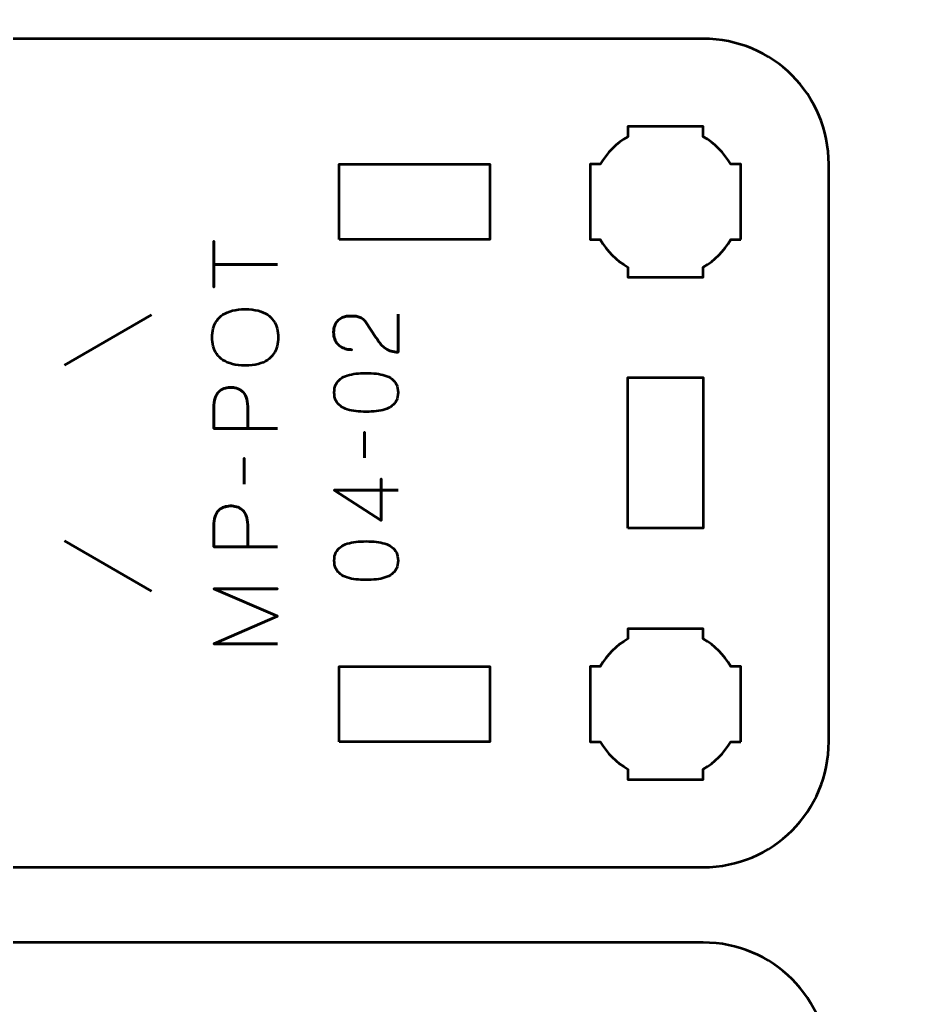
# Model space of a CAD drawing. Header units: centimetres. Extents: x -21 to 0, y -29.7 to 0.
# Drawn here: x -12.072 to -8.446, y -22.15 to -18.224 of the extents above; entities that cross this region are included whole.
import ezdxf

# ---------------------------------------------------------------- set-up
doc = ezdxf.new("R2010")
doc.units = ezdxf.units.CM
doc.header["$MEASUREMENT"] = 0
doc.layers.add('Layer 1', color=7, linetype='Continuous')

msp = doc.modelspace()

# ---------------------------------------------------------------- linework, layer by layer
at = {"layer": 'Layer 1', "color": 1, "lineweight": 53}
msp.add_open_spline([(-21.00003, -29.19995), (-21.00003, -29.19995), (-21.00003, -5.29992), (-21.00003, -5.29992), (-21.00003, -5.29992), (-21.00003, -5.21709), (-20.93286, -5.14992), (-20.85003, -5.14992), (-20.85003, -5.14992), (-20.7672, -5.14992), (-20.70003, -5.08275), (-20.70003, -4.99992), (-20.70003, -4.99992), (-20.70003, -4.91709), (-20.7672, -4.84992), (-20.85003, -4.84992), (-20.85003, -4.84992), (-20.93286, -4.84992), (-21.00003, -4.78275), (-21.00003, -4.69992), (-21.00003, -4.69992), (-21.00003, -4.61709), (-20.93286, -4.54992), (-20.85003, -4.54992), (-20.85003, -4.54992), (-20.7672, -4.54992), (-20.70003, -4.48275), (-20.70003, -4.39992), (-20.70003, -4.39992), (-20.70003, -4.31709), (-20.7672, -4.24992), (-20.85003, -4.24992), (-20.85003, -4.24992), (-20.93286, -4.24992), (-21.00003, -4.18275), (-21.00003, -4.09992), (-21.00003, -4.09992), (-21.00003, -4.01709), (-20.93286, -3.94992), (-20.85003, -3.94992), (-20.85003, -3.94992), (-20.7672, -3.94992), (-20.70003, -3.88275), (-20.70003, -3.79992), (-20.70003, -3.79992), (-20.70003, -3.71709), (-20.7672, -3.64992), (-20.85003, -3.64992), (-20.85003, -3.64992), (-20.93286, -3.64992), (-21.00003, -3.58275), (-21.00003, -3.49992), (-21.00003, -3.49992), (-21.00003, -3.41709), (-20.93286, -3.34992), (-20.85003, -3.34992), (-20.85003, -3.34992), (-20.7672, -3.34992), (-20.70003, -3.28275), (-20.70003, -3.19992), (-20.70003, -3.19992), (-20.70003, -3.11709), (-20.7672, -3.04992), (-20.85003, -3.04992), (-20.85003, -3.04992), (-20.93286, -3.04992), (-21.00003, -2.98275), (-21.00003, -2.89992), (-21.00003, -2.89992), (-21.00003, -2.81709), (-20.93286, -2.74992), (-20.85003, -2.74992), (-20.85003, -2.74992), (-20.7672, -2.74992), (-20.70003, -2.68275), (-20.70003, -2.59992), (-20.70003, -2.59992), (-20.70003, -2.51709), (-20.7672, -2.44992), (-20.85003, -2.44992), (-20.85003, -2.44992), (-20.93286, -2.44992), (-21.00003, -2.38275), (-21.00003, -2.29992), (-21.00003, -2.29992), (-21.00003, -2.21709), (-20.93286, -2.14992), (-20.85003, -2.14992), (-20.85003, -2.14992), (-20.7672, -2.14992), (-20.70003, -2.08275), (-20.70003, -1.99992), (-20.70003, -1.99992), (-20.70003, -1.91709), (-20.7672, -1.84992), (-20.85003, -1.84992), (-20.85003, -1.84992), (-20.93286, -1.84992), (-21.00003, -1.78275), (-21.00003, -1.69992), (-21.00003, -1.69992), (-21.00003, -1.61709), (-20.93286, -1.54992), (-20.85003, -1.54992), (-20.85003, -1.54992), (-20.7672, -1.54992), (-20.70003, -1.48275), (-20.70003, -1.39992), (-20.70003, -1.39992), (-20.70003, -1.31709), (-20.7672, -1.24992), (-20.85003, -1.24992), (-20.85003, -1.24992), (-20.93286, -1.24992), (-21.00003, -1.18275), (-21.00003, -1.09992), (-21.00003, -1.09992), (-21.00003, -1.09992), (-21.00003, -0.49992), (-21.00003, -0.49992), (-21.00003, -0.49992), (-21.00003, -0.22295), (-20.77694, 0.00004), (-20.49994, 0.00004), (-20.49994, 0.00004), (-20.49994, 0.00004), (-0.50008, 0.00004), (-0.50008, 0.00004), (-0.50008, 0.00004), (-0.22294, 0.00004), (0.00002, -0.22295), (0.00002, -0.49992), (0.00002, -0.49992), (0.00002, -0.49992), (0.00002, -29.19995), (0.00002, -29.19995), (0.00002, -29.19995), (0.00002, -29.47695), (-0.22294, -29.70004), (-0.50008, -29.70004), (-0.50008, -29.70004), (-0.50008, -29.70004), (-20.49994, -29.70004), (-20.49994, -29.70004), (-20.49994, -29.70004), (-20.77694, -29.70004), (-21.00003, -29.47695), (-21.00003, -29.19995)], degree=3, knots=[0, 0, 0, 0, 0.027027, 0.027027, 0.027027, 0.027027, 0.0540541, 0.0540541, 0.0540541, 0.0540541, 0.0810811, 0.0810811, 0.0810811, 0.0810811, 0.1081081, 0.1081081, 0.1081081, 0.1081081, 0.1351351, 0.1351351, 0.1351351, 0.1351351, 0.1621622, 0.1621622, 0.1621622, 0.1621622, 0.1891892, 0.1891892, 0.1891892, 0.1891892, 0.2162162, 0.2162162, 0.2162162, 0.2162162, 0.2432432, 0.2432432, 0.2432432, 0.2432432, 0.2702703, 0.2702703, 0.2702703, 0.2702703, 0.2972973, 0.2972973, 0.2972973, 0.2972973, 0.3243243, 0.3243243, 0.3243243, 0.3243243, 0.3513514, 0.3513514, 0.3513514, 0.3513514, 0.3783784, 0.3783784, 0.3783784, 0.3783784, 0.4054054, 0.4054054, 0.4054054, 0.4054054, 0.4324324, 0.4324324, 0.4324324, 0.4324324, 0.4594595, 0.4594595, 0.4594595, 0.4594595, 0.4864865, 0.4864865, 0.4864865, 0.4864865, 0.5135135, 0.5135135, 0.5135135, 0.5135135, 0.5405405, 0.5405405, 0.5405405, 0.5405405, 0.5675676, 0.5675676, 0.5675676, 0.5675676, 0.5945946, 0.5945946, 0.5945946, 0.5945946, 0.6216216, 0.6216216, 0.6216216, 0.6216216, 0.6486486, 0.6486486, 0.6486486, 0.6486486, 0.6756757, 0.6756757, 0.6756757, 0.6756757, 0.7027027, 0.7027027, 0.7027027, 0.7027027, 0.7297297, 0.7297297, 0.7297297, 0.7297297, 0.7567568, 0.7567568, 0.7567568, 0.7567568, 0.7837838, 0.7837838, 0.7837838, 0.7837838, 0.8108108, 0.8108108, 0.8108108, 0.8108108, 0.8378378, 0.8378378, 0.8378378, 0.8378378, 0.8648649, 0.8648649, 0.8648649, 0.8648649, 0.8918919, 0.8918919, 0.8918919, 0.8918919, 0.9189189, 0.9189189, 0.9189189, 0.9189189, 0.9459459, 0.9459459, 0.9459459, 0.9459459, 0.972973, 0.972973, 0.972973, 0.972973, 1, 1, 1, 1], dxfattribs=at)
at = {"layer": 'Layer 1', "color": 3, "lineweight": 53}
for points in [[(-9.35005, -21.59998), (-9.35005, -21.59998), (-15.64991, -21.59998), (-15.64991, -21.59998), (-15.64991, -21.59998), (-15.92704, -21.59998), (-16.15, -21.37688), (-16.15, -21.09988), (-16.15, -21.09988), (-16.15, -21.09988), (-16.15, -18.79996), (-16.15, -18.79996), (-16.15, -18.79996), (-16.15, -18.52295), (-15.92704, -18.3), (-15.64991, -18.3), (-15.64991, -18.3), (-15.64991, -18.3), (-9.35005, -18.3), (-9.35005, -18.3), (-9.35005, -18.3), (-9.07306, -18.3), (-8.84997, -18.52295), (-8.84997, -18.79996), (-8.84997, -18.79996), (-8.84997, -18.79996), (-8.84997, -21.09988), (-8.84997, -21.09988), (-8.84997, -21.09988), (-8.84997, -21.37688), (-9.07306, -21.59998), (-9.35005, -21.59998)], [(-9.35005, -25.19998), (-9.35005, -25.19998), (-15.64991, -25.19998), (-15.64991, -25.19998), (-15.64991, -25.19998), (-15.92704, -25.19998), (-16.15, -24.97688), (-16.15, -24.69988), (-16.15, -24.69988), (-16.15, -24.69988), (-16.15, -22.39996), (-16.15, -22.39996), (-16.15, -22.39996), (-16.15, -22.12295), (-15.92704, -21.9), (-15.64991, -21.9), (-15.64991, -21.9), (-15.64991, -21.9), (-9.35005, -21.9), (-9.35005, -21.9), (-9.35005, -21.9), (-9.07306, -21.9), (-8.84997, -22.12295), (-8.84997, -22.39996), (-8.84997, -22.39996), (-8.84997, -22.39996), (-8.84997, -24.69988), (-8.84997, -24.69988), (-8.84997, -24.69988), (-8.84997, -24.97688), (-9.07306, -25.19998), (-9.35005, -25.19998)]]:
    msp.add_open_spline(points, degree=3, knots=[0, 0, 0, 0, 0.125, 0.125, 0.125, 0.125, 0.25, 0.25, 0.25, 0.25, 0.375, 0.375, 0.375, 0.375, 0.5, 0.5, 0.5, 0.5, 0.625, 0.625, 0.625, 0.625, 0.75, 0.75, 0.75, 0.75, 0.875, 0.875, 0.875, 0.875, 1, 1, 1, 1], dxfattribs=at)
at = {"layer": 'Layer 1', "lineweight": 53}
for points, knots in [([(-9.19997, -19.10007), (-9.19997, -19.10007), (-9.24008, -19.10007), (-9.24008, -19.10007), (-9.24008, -19.10007), (-9.2664, -19.14555), (-9.30443, -19.18358), (-9.3499, -19.20989), (-9.3499, -19.20989), (-9.3499, -19.20989), (-9.3499, -19.25), (-9.3499, -19.25), (-9.3499, -19.25), (-9.3499, -19.25), (-9.49997, -19.25), (-9.49997, -19.25), (-9.49997, -19.25), (-9.49997, -19.25), (-9.6499, -19.25), (-9.6499, -19.25), (-9.6499, -19.25), (-9.6499, -19.25), (-9.6499, -19.20989), (-9.6499, -19.20989), (-9.6499, -19.20989), (-9.69552, -19.18358), (-9.73344, -19.14555), (-9.75976, -19.10007), (-9.75976, -19.10007), (-9.75976, -19.10007), (-9.79998, -19.10007), (-9.79998, -19.10007), (-9.79998, -19.10007), (-9.79998, -19.10007), (-9.79998, -18.95), (-9.79998, -18.95), (-9.79998, -18.95), (-9.79998, -18.95), (-9.79998, -18.80007), (-9.79998, -18.80007), (-9.79998, -18.80007), (-9.79998, -18.80007), (-9.75976, -18.80007), (-9.75976, -18.80007), (-9.75976, -18.80007), (-9.73344, -18.7546), (-9.69552, -18.71657), (-9.6499, -18.69025), (-9.6499, -18.69025), (-9.6499, -18.69025), (-9.6499, -18.65), (-9.6499, -18.65), (-9.6499, -18.65), (-9.6499, -18.65), (-9.49997, -18.65), (-9.49997, -18.65), (-9.49997, -18.65), (-9.49997, -18.65), (-9.3499, -18.65), (-9.3499, -18.65), (-9.3499, -18.65), (-9.3499, -18.65), (-9.3499, -18.69025), (-9.3499, -18.69025), (-9.3499, -18.69025), (-9.30443, -18.71657), (-9.2664, -18.7546), (-9.24008, -18.80007), (-9.24008, -18.80007), (-9.24008, -18.80007), (-9.19997, -18.80007), (-9.19997, -18.80007), (-9.19997, -18.80007), (-9.19997, -18.80007), (-9.19997, -18.95), (-9.19997, -18.95), (-9.19997, -18.95), (-9.19997, -18.95), (-9.19997, -19.10007), (-9.19997, -19.10007)], [0, 0, 0, 0, 0.05, 0.05, 0.05, 0.05, 0.1, 0.1, 0.1, 0.1, 0.15, 0.15, 0.15, 0.15, 0.2, 0.2, 0.2, 0.2, 0.25, 0.25, 0.25, 0.25, 0.3, 0.3, 0.3, 0.3, 0.35, 0.35, 0.35, 0.35, 0.4, 0.4, 0.4, 0.4, 0.45, 0.45, 0.45, 0.45, 0.5, 0.5, 0.5, 0.5, 0.55, 0.55, 0.55, 0.55, 0.6, 0.6, 0.6, 0.6, 0.65, 0.65, 0.65, 0.65, 0.7, 0.7, 0.7, 0.7, 0.75, 0.75, 0.75, 0.75, 0.8, 0.8, 0.8, 0.8, 0.85, 0.85, 0.85, 0.85, 0.9, 0.9, 0.9, 0.9, 0.95, 0.95, 0.95, 0.95, 1, 1, 1, 1]), ([(-10.79999, -19.10004), (-10.79999, -19.10004), (-10.19999, -19.10004), (-10.19999, -19.10004), (-10.19999, -19.10004), (-10.19999, -19.10004), (-10.19999, -18.80004), (-10.19999, -18.80004), (-10.19999, -18.80004), (-10.19999, -18.80004), (-10.79999, -18.80004), (-10.79999, -18.80004), (-10.79999, -18.80004), (-10.79999, -18.80004), (-10.79999, -19.10004), (-10.79999, -19.10004)], [0, 0, 0, 0, 0.25, 0.25, 0.25, 0.25, 0.5, 0.5, 0.5, 0.5, 0.75, 0.75, 0.75, 0.75, 1, 1, 1, 1]), ([(-9.65004, -20.25001), (-9.65004, -20.25001), (-9.35004, -20.25001), (-9.35004, -20.25001), (-9.35004, -20.25001), (-9.35004, -20.25001), (-9.35004, -19.65002), (-9.35004, -19.65002), (-9.35004, -19.65002), (-9.35004, -19.65002), (-9.65004, -19.65002), (-9.65004, -19.65002), (-9.65004, -19.65002), (-9.65004, -19.65002), (-9.65004, -20.25001), (-9.65004, -20.25001)], [0, 0, 0, 0, 0.25, 0.25, 0.25, 0.25, 0.5, 0.5, 0.5, 0.5, 0.75, 0.75, 0.75, 0.75, 1, 1, 1, 1]), ([(-9.19997, -21.10007), (-9.19997, -21.10007), (-9.24008, -21.10007), (-9.24008, -21.10007), (-9.24008, -21.10007), (-9.2664, -21.14555), (-9.30443, -21.18358), (-9.3499, -21.20989), (-9.3499, -21.20989), (-9.3499, -21.20989), (-9.3499, -21.25), (-9.3499, -21.25), (-9.3499, -21.25), (-9.3499, -21.25), (-9.49997, -21.25), (-9.49997, -21.25), (-9.49997, -21.25), (-9.49997, -21.25), (-9.6499, -21.25), (-9.6499, -21.25), (-9.6499, -21.25), (-9.6499, -21.25), (-9.6499, -21.20989), (-9.6499, -21.20989), (-9.6499, -21.20989), (-9.69552, -21.18358), (-9.73344, -21.14555), (-9.75976, -21.10007), (-9.75976, -21.10007), (-9.75976, -21.10007), (-9.79998, -21.10007), (-9.79998, -21.10007), (-9.79998, -21.10007), (-9.79998, -21.10007), (-9.79998, -20.95), (-9.79998, -20.95), (-9.79998, -20.95), (-9.79998, -20.95), (-9.79998, -20.80007), (-9.79998, -20.80007), (-9.79998, -20.80007), (-9.79998, -20.80007), (-9.75976, -20.80007), (-9.75976, -20.80007), (-9.75976, -20.80007), (-9.73344, -20.7546), (-9.69552, -20.71657), (-9.6499, -20.69025), (-9.6499, -20.69025), (-9.6499, -20.69025), (-9.6499, -20.65), (-9.6499, -20.65), (-9.6499, -20.65), (-9.6499, -20.65), (-9.49997, -20.65), (-9.49997, -20.65), (-9.49997, -20.65), (-9.49997, -20.65), (-9.3499, -20.65), (-9.3499, -20.65), (-9.3499, -20.65), (-9.3499, -20.65), (-9.3499, -20.69025), (-9.3499, -20.69025), (-9.3499, -20.69025), (-9.30443, -20.71657), (-9.2664, -20.7546), (-9.24008, -20.80007), (-9.24008, -20.80007), (-9.24008, -20.80007), (-9.19997, -20.80007), (-9.19997, -20.80007), (-9.19997, -20.80007), (-9.19997, -20.80007), (-9.19997, -20.95), (-9.19997, -20.95), (-9.19997, -20.95), (-9.19997, -20.95), (-9.19997, -21.10007), (-9.19997, -21.10007)], [0, 0, 0, 0, 0.05, 0.05, 0.05, 0.05, 0.1, 0.1, 0.1, 0.1, 0.15, 0.15, 0.15, 0.15, 0.2, 0.2, 0.2, 0.2, 0.25, 0.25, 0.25, 0.25, 0.3, 0.3, 0.3, 0.3, 0.35, 0.35, 0.35, 0.35, 0.4, 0.4, 0.4, 0.4, 0.45, 0.45, 0.45, 0.45, 0.5, 0.5, 0.5, 0.5, 0.55, 0.55, 0.55, 0.55, 0.6, 0.6, 0.6, 0.6, 0.65, 0.65, 0.65, 0.65, 0.7, 0.7, 0.7, 0.7, 0.75, 0.75, 0.75, 0.75, 0.8, 0.8, 0.8, 0.8, 0.85, 0.85, 0.85, 0.85, 0.9, 0.9, 0.9, 0.9, 0.95, 0.95, 0.95, 0.95, 1, 1, 1, 1]), ([(-10.79999, -21.09996), (-10.79999, -21.09996), (-10.19999, -21.09996), (-10.19999, -21.09996), (-10.19999, -21.09996), (-10.19999, -21.09996), (-10.19999, -20.79996), (-10.19999, -20.79996), (-10.19999, -20.79996), (-10.19999, -20.79996), (-10.79999, -20.79996), (-10.79999, -20.79996), (-10.79999, -20.79996), (-10.79999, -20.79996), (-10.79999, -21.09996), (-10.79999, -21.09996)], [0, 0, 0, 0, 0.25, 0.25, 0.25, 0.25, 0.5, 0.5, 0.5, 0.5, 0.75, 0.75, 0.75, 0.75, 1, 1, 1, 1])]:
    msp.add_open_spline(points, degree=3, knots=knots, dxfattribs=at)
at = {"layer": 'Layer 1', "color": 5, "lineweight": 53}
for points, knots in [([(-11.04461, -19.19883), (-11.04461, -19.19883), (-11.29896, -19.19883), (-11.29896, -19.19883), (-11.29896, -19.19883), (-11.29896, -19.19883), (-11.29896, -19.2902), (-11.29896, -19.2902), (-11.29896, -19.2902), (-11.29896, -19.2902), (-11.29896, -19.10675), (-11.29896, -19.10675), (-11.29896, -19.10675), (-11.29896, -19.10675), (-11.29896, -19.19883), (-11.29896, -19.19883), (-11.29896, -19.19883), (-11.29896, -19.19883), (-11.04461, -19.19883), (-11.04461, -19.19883)], [0, 0, 0, 0, 0.2, 0.2, 0.2, 0.2, 0.4, 0.4, 0.4, 0.4, 0.6, 0.6, 0.6, 0.6, 0.8, 0.8, 0.8, 0.8, 1, 1, 1, 1]), ([(-11.04249, -19.48952), (-11.04243, -19.47711), (-11.0439, -19.46535), (-11.04679, -19.45412), (-11.04679, -19.45412), (-11.04973, -19.44295), (-11.05431, -19.43272), (-11.06066, -19.42337), (-11.06066, -19.42337), (-11.06695, -19.41402), (-11.07524, -19.40591), (-11.08547, -19.39903), (-11.08547, -19.39903), (-11.0957, -19.39215), (-11.10811, -19.38686), (-11.12269, -19.38309), (-11.12269, -19.38309), (-11.13727, -19.37927), (-11.15427, -19.37739), (-11.17373, -19.37733), (-11.17373, -19.37733), (-11.19319, -19.37739), (-11.21018, -19.37927), (-11.22482, -19.38309), (-11.22482, -19.38309), (-11.23946, -19.38686), (-11.25193, -19.39215), (-11.26222, -19.39903), (-11.26222, -19.39903), (-11.27251, -19.40591), (-11.28086, -19.41402), (-11.28726, -19.42337), (-11.28726, -19.42337), (-11.29367, -19.43272), (-11.29832, -19.44295), (-11.30132, -19.45412), (-11.30132, -19.45412), (-11.30426, -19.46535), (-11.30573, -19.47711), (-11.30567, -19.48952), (-11.30567, -19.48952), (-11.30573, -19.50192), (-11.30426, -19.51368), (-11.30132, -19.52491), (-11.30132, -19.52491), (-11.29832, -19.53608), (-11.29367, -19.54631), (-11.28726, -19.55566), (-11.28726, -19.55566), (-11.28086, -19.56501), (-11.27251, -19.57312), (-11.26222, -19.58), (-11.26222, -19.58), (-11.25193, -19.58688), (-11.23946, -19.59217), (-11.22482, -19.59594), (-11.22482, -19.59594), (-11.21018, -19.59976), (-11.19319, -19.60164), (-11.17373, -19.6017), (-11.17373, -19.6017), (-11.15427, -19.60164), (-11.13727, -19.59976), (-11.12269, -19.59594), (-11.12269, -19.59594), (-11.10811, -19.59217), (-11.0957, -19.58688), (-11.08547, -19.58), (-11.08547, -19.58), (-11.07524, -19.57312), (-11.06695, -19.56501), (-11.06066, -19.55566), (-11.06066, -19.55566), (-11.05431, -19.54631), (-11.04973, -19.53608), (-11.04679, -19.52491), (-11.04679, -19.52491), (-11.0439, -19.51368), (-11.04243, -19.50192), (-11.04249, -19.48952)], [0, 0, 0, 0, 0.05, 0.05, 0.05, 0.05, 0.1, 0.1, 0.1, 0.1, 0.15, 0.15, 0.15, 0.15, 0.2, 0.2, 0.2, 0.2, 0.25, 0.25, 0.25, 0.25, 0.3, 0.3, 0.3, 0.3, 0.35, 0.35, 0.35, 0.35, 0.4, 0.4, 0.4, 0.4, 0.45, 0.45, 0.45, 0.45, 0.5, 0.5, 0.5, 0.5, 0.55, 0.55, 0.55, 0.55, 0.6, 0.6, 0.6, 0.6, 0.65, 0.65, 0.65, 0.65, 0.7, 0.7, 0.7, 0.7, 0.75, 0.75, 0.75, 0.75, 0.8, 0.8, 0.8, 0.8, 0.85, 0.85, 0.85, 0.85, 0.9, 0.9, 0.9, 0.9, 0.95, 0.95, 0.95, 0.95, 1, 1, 1, 1]), ([(-11.04249, -19.48952), (-11.04243, -19.47711), (-11.0439, -19.46535), (-11.04679, -19.45412), (-11.04679, -19.45412), (-11.04973, -19.44295), (-11.05431, -19.43272), (-11.06066, -19.42337), (-11.06066, -19.42337), (-11.06695, -19.41402), (-11.07524, -19.40591), (-11.08547, -19.39903), (-11.08547, -19.39903), (-11.0957, -19.39215), (-11.10811, -19.38686), (-11.12269, -19.38309), (-11.12269, -19.38309), (-11.13727, -19.37927), (-11.15427, -19.37739), (-11.17373, -19.37733), (-11.17373, -19.37733), (-11.19319, -19.37739), (-11.21018, -19.37927), (-11.22482, -19.38309), (-11.22482, -19.38309), (-11.23946, -19.38686), (-11.25193, -19.39215), (-11.26222, -19.39903), (-11.26222, -19.39903), (-11.27251, -19.40591), (-11.28086, -19.41402), (-11.28726, -19.42337), (-11.28726, -19.42337), (-11.29367, -19.43272), (-11.29832, -19.44295), (-11.30132, -19.45412), (-11.30132, -19.45412), (-11.30426, -19.46535), (-11.30573, -19.47711), (-11.30567, -19.48952), (-11.30567, -19.48952), (-11.30573, -19.50192), (-11.30426, -19.51368), (-11.30132, -19.52491), (-11.30132, -19.52491), (-11.29832, -19.53608), (-11.29367, -19.54631), (-11.28726, -19.55566), (-11.28726, -19.55566), (-11.28086, -19.56501), (-11.27251, -19.57312), (-11.26222, -19.58), (-11.26222, -19.58), (-11.25193, -19.58688), (-11.23946, -19.59217), (-11.22482, -19.59594), (-11.22482, -19.59594), (-11.21018, -19.59976), (-11.19319, -19.60164), (-11.17373, -19.6017), (-11.17373, -19.6017), (-11.15427, -19.60164), (-11.13727, -19.59976), (-11.12269, -19.59594), (-11.12269, -19.59594), (-11.10811, -19.59217), (-11.0957, -19.58688), (-11.08547, -19.58), (-11.08547, -19.58), (-11.07524, -19.57312), (-11.06695, -19.56501), (-11.06066, -19.55566), (-11.06066, -19.55566), (-11.05431, -19.54631), (-11.04973, -19.53608), (-11.04679, -19.52491), (-11.04679, -19.52491), (-11.0439, -19.51368), (-11.04243, -19.50192), (-11.04249, -19.48952)], [0, 0, 0, 0, 0.05, 0.05, 0.05, 0.05, 0.1, 0.1, 0.1, 0.1, 0.15, 0.15, 0.15, 0.15, 0.2, 0.2, 0.2, 0.2, 0.25, 0.25, 0.25, 0.25, 0.3, 0.3, 0.3, 0.3, 0.35, 0.35, 0.35, 0.35, 0.4, 0.4, 0.4, 0.4, 0.45, 0.45, 0.45, 0.45, 0.5, 0.5, 0.5, 0.5, 0.55, 0.55, 0.55, 0.55, 0.6, 0.6, 0.6, 0.6, 0.65, 0.65, 0.65, 0.65, 0.7, 0.7, 0.7, 0.7, 0.75, 0.75, 0.75, 0.75, 0.8, 0.8, 0.8, 0.8, 0.85, 0.85, 0.85, 0.85, 0.9, 0.9, 0.9, 0.9, 0.95, 0.95, 0.95, 0.95, 1, 1, 1, 1]), ([(-10.56519, -19.39709), (-10.56519, -19.39709), (-10.56519, -19.54843), (-10.56519, -19.54843), (-10.56519, -19.54843), (-10.57542, -19.54814), (-10.58448, -19.54684), (-10.59224, -19.54467), (-10.59224, -19.54467), (-10.6, -19.54243), (-10.60682, -19.53943), (-10.6127, -19.53573), (-10.6127, -19.53573), (-10.61858, -19.53197), (-10.62381, -19.52767), (-10.6284, -19.52279), (-10.6284, -19.52279), (-10.63304, -19.51791), (-10.63727, -19.51268), (-10.64127, -19.50704), (-10.64127, -19.50704), (-10.64521, -19.50139), (-10.64915, -19.49557), (-10.65303, -19.48952), (-10.65303, -19.48952), (-10.65303, -19.48952), (-10.69325, -19.42919), (-10.69325, -19.42919), (-10.69325, -19.42919), (-10.6976, -19.42302), (-10.7023, -19.4182), (-10.70748, -19.41478), (-10.70748, -19.41478), (-10.71259, -19.41132), (-10.718, -19.40891), (-10.72365, -19.40744), (-10.72365, -19.40744), (-10.72935, -19.40602), (-10.73511, -19.40514), (-10.74105, -19.40485), (-10.74105, -19.40485), (-10.74699, -19.40455), (-10.75293, -19.40444), (-10.75887, -19.4045), (-10.75887, -19.4045), (-10.76375, -19.4045), (-10.76898, -19.40514), (-10.77462, -19.40644), (-10.77462, -19.40644), (-10.78021, -19.40779), (-10.7858, -19.4099), (-10.79132, -19.4129), (-10.79132, -19.4129), (-10.79685, -19.4159), (-10.80191, -19.4199), (-10.80649, -19.4249), (-10.80649, -19.4249), (-10.81102, -19.4299), (-10.81466, -19.43607), (-10.81743, -19.44342), (-10.81743, -19.44342), (-10.82019, -19.45077), (-10.8216, -19.45941), (-10.82166, -19.46941), (-10.82166, -19.46941), (-10.8216, -19.47946), (-10.82019, -19.48834), (-10.81749, -19.49598), (-10.81749, -19.49598), (-10.81478, -19.50363), (-10.81102, -19.51015), (-10.80626, -19.51556), (-10.80626, -19.51556), (-10.80149, -19.52097), (-10.79597, -19.52532), (-10.78979, -19.52873), (-10.78979, -19.52873), (-10.78362, -19.53214), (-10.77703, -19.53461), (-10.7701, -19.5362), (-10.7701, -19.5362), (-10.76316, -19.53779), (-10.7561, -19.53855), (-10.74899, -19.53855), (-10.74899, -19.53855), (-10.7561, -19.53855), (-10.76316, -19.53779), (-10.7701, -19.5362), (-10.7701, -19.5362), (-10.77703, -19.53461), (-10.78362, -19.53214), (-10.78979, -19.52873), (-10.78979, -19.52873), (-10.79597, -19.52532), (-10.80149, -19.52097), (-10.80626, -19.51556), (-10.80626, -19.51556), (-10.81102, -19.51015), (-10.81478, -19.50363), (-10.81749, -19.49598), (-10.81749, -19.49598), (-10.82019, -19.48834), (-10.8216, -19.47946), (-10.82166, -19.46941), (-10.82166, -19.46941), (-10.8216, -19.45941), (-10.82019, -19.45077), (-10.81743, -19.44342), (-10.81743, -19.44342), (-10.81466, -19.43607), (-10.81102, -19.4299), (-10.80649, -19.4249), (-10.80649, -19.4249), (-10.80191, -19.4199), (-10.79685, -19.4159), (-10.79132, -19.4129), (-10.79132, -19.4129), (-10.7858, -19.4099), (-10.78021, -19.40779), (-10.77462, -19.40644), (-10.77462, -19.40644), (-10.76898, -19.40514), (-10.76375, -19.4045), (-10.75887, -19.4045), (-10.75887, -19.4045), (-10.75293, -19.40444), (-10.74699, -19.40455), (-10.74105, -19.40485), (-10.74105, -19.40485), (-10.73511, -19.40514), (-10.72935, -19.40602), (-10.72365, -19.40744), (-10.72365, -19.40744), (-10.718, -19.40891), (-10.71259, -19.41132), (-10.70748, -19.41478), (-10.70748, -19.41478), (-10.7023, -19.4182), (-10.6976, -19.42302), (-10.69325, -19.42919), (-10.69325, -19.42919), (-10.69325, -19.42919), (-10.65303, -19.48952), (-10.65303, -19.48952), (-10.65303, -19.48952), (-10.64915, -19.49557), (-10.64521, -19.50139), (-10.64127, -19.50704), (-10.64127, -19.50704), (-10.63727, -19.51268), (-10.63304, -19.51791), (-10.6284, -19.52279), (-10.6284, -19.52279), (-10.62381, -19.52767), (-10.61858, -19.53197), (-10.6127, -19.53573), (-10.6127, -19.53573), (-10.60682, -19.53943), (-10.6, -19.54243), (-10.59224, -19.54467), (-10.59224, -19.54467), (-10.58448, -19.54684), (-10.57542, -19.54814), (-10.56519, -19.54843), (-10.56519, -19.54843), (-10.56519, -19.54843), (-10.56519, -19.39709), (-10.56519, -19.39709)], [0, 0, 0, 0, 0.0238095, 0.0238095, 0.0238095, 0.0238095, 0.047619, 0.047619, 0.047619, 0.047619, 0.0714286, 0.0714286, 0.0714286, 0.0714286, 0.0952381, 0.0952381, 0.0952381, 0.0952381, 0.1190476, 0.1190476, 0.1190476, 0.1190476, 0.1428571, 0.1428571, 0.1428571, 0.1428571, 0.1666667, 0.1666667, 0.1666667, 0.1666667, 0.1904762, 0.1904762, 0.1904762, 0.1904762, 0.2142857, 0.2142857, 0.2142857, 0.2142857, 0.2380952, 0.2380952, 0.2380952, 0.2380952, 0.2619048, 0.2619048, 0.2619048, 0.2619048, 0.2857143, 0.2857143, 0.2857143, 0.2857143, 0.3095238, 0.3095238, 0.3095238, 0.3095238, 0.3333333, 0.3333333, 0.3333333, 0.3333333, 0.3571429, 0.3571429, 0.3571429, 0.3571429, 0.3809524, 0.3809524, 0.3809524, 0.3809524, 0.4047619, 0.4047619, 0.4047619, 0.4047619, 0.4285714, 0.4285714, 0.4285714, 0.4285714, 0.452381, 0.452381, 0.452381, 0.452381, 0.4761905, 0.4761905, 0.4761905, 0.4761905, 0.5, 0.5, 0.5, 0.5, 0.5238095, 0.5238095, 0.5238095, 0.5238095, 0.547619, 0.547619, 0.547619, 0.547619, 0.5714286, 0.5714286, 0.5714286, 0.5714286, 0.5952381, 0.5952381, 0.5952381, 0.5952381, 0.6190476, 0.6190476, 0.6190476, 0.6190476, 0.6428571, 0.6428571, 0.6428571, 0.6428571, 0.6666667, 0.6666667, 0.6666667, 0.6666667, 0.6904762, 0.6904762, 0.6904762, 0.6904762, 0.7142857, 0.7142857, 0.7142857, 0.7142857, 0.7380952, 0.7380952, 0.7380952, 0.7380952, 0.7619048, 0.7619048, 0.7619048, 0.7619048, 0.7857143, 0.7857143, 0.7857143, 0.7857143, 0.8095238, 0.8095238, 0.8095238, 0.8095238, 0.8333333, 0.8333333, 0.8333333, 0.8333333, 0.8571429, 0.8571429, 0.8571429, 0.8571429, 0.8809524, 0.8809524, 0.8809524, 0.8809524, 0.9047619, 0.9047619, 0.9047619, 0.9047619, 0.9285714, 0.9285714, 0.9285714, 0.9285714, 0.952381, 0.952381, 0.952381, 0.952381, 0.9761905, 0.9761905, 0.9761905, 0.9761905, 1, 1, 1, 1]), ([(-10.56519, -19.70894), (-10.56525, -19.6966), (-10.56742, -19.68595), (-10.57166, -19.67708), (-10.57166, -19.67708), (-10.57589, -19.66826), (-10.58195, -19.66091), (-10.58965, -19.65503), (-10.58965, -19.65503), (-10.59741, -19.64921), (-10.60658, -19.64462), (-10.61717, -19.64121), (-10.61717, -19.64121), (-10.62775, -19.63786), (-10.63933, -19.63545), (-10.65203, -19.6341), (-10.65203, -19.6341), (-10.66473, -19.63268), (-10.67808, -19.63198), (-10.69219, -19.63204), (-10.69219, -19.63204), (-10.70624, -19.63198), (-10.71959, -19.63268), (-10.73223, -19.6341), (-10.73223, -19.6341), (-10.74487, -19.63545), (-10.75651, -19.63786), (-10.7671, -19.64121), (-10.7671, -19.64121), (-10.77762, -19.64462), (-10.78679, -19.64921), (-10.79461, -19.65503), (-10.79461, -19.65503), (-10.80238, -19.66091), (-10.80843, -19.66826), (-10.81267, -19.67708), (-10.81267, -19.67708), (-10.81696, -19.68595), (-10.81913, -19.6966), (-10.81919, -19.70894), (-10.81919, -19.70894), (-10.81913, -19.72129), (-10.81696, -19.73193), (-10.81267, -19.74081), (-10.81267, -19.74081), (-10.80843, -19.74963), (-10.80238, -19.75698), (-10.79461, -19.76286), (-10.79461, -19.76286), (-10.78679, -19.76868), (-10.77762, -19.77327), (-10.7671, -19.77668), (-10.7671, -19.77668), (-10.75651, -19.78003), (-10.74487, -19.78244), (-10.73223, -19.78379), (-10.73223, -19.78379), (-10.71959, -19.7852), (-10.70624, -19.78591), (-10.69219, -19.78585), (-10.69219, -19.78585), (-10.67808, -19.78591), (-10.66473, -19.7852), (-10.65203, -19.78379), (-10.65203, -19.78379), (-10.63933, -19.78244), (-10.62775, -19.78003), (-10.61717, -19.77668), (-10.61717, -19.77668), (-10.60658, -19.77327), (-10.59741, -19.76868), (-10.58965, -19.76286), (-10.58965, -19.76286), (-10.58195, -19.75698), (-10.57589, -19.74963), (-10.57166, -19.74081), (-10.57166, -19.74081), (-10.56742, -19.73193), (-10.56525, -19.72129), (-10.56519, -19.70894)], [0, 0, 0, 0, 0.05, 0.05, 0.05, 0.05, 0.1, 0.1, 0.1, 0.1, 0.15, 0.15, 0.15, 0.15, 0.2, 0.2, 0.2, 0.2, 0.25, 0.25, 0.25, 0.25, 0.3, 0.3, 0.3, 0.3, 0.35, 0.35, 0.35, 0.35, 0.4, 0.4, 0.4, 0.4, 0.45, 0.45, 0.45, 0.45, 0.5, 0.5, 0.5, 0.5, 0.55, 0.55, 0.55, 0.55, 0.6, 0.6, 0.6, 0.6, 0.65, 0.65, 0.65, 0.65, 0.7, 0.7, 0.7, 0.7, 0.75, 0.75, 0.75, 0.75, 0.8, 0.8, 0.8, 0.8, 0.85, 0.85, 0.85, 0.85, 0.9, 0.9, 0.9, 0.9, 0.95, 0.95, 0.95, 0.95, 1, 1, 1, 1]), ([(-10.56519, -19.70894), (-10.56525, -19.6966), (-10.56742, -19.68595), (-10.57166, -19.67708), (-10.57166, -19.67708), (-10.57589, -19.66826), (-10.58195, -19.66091), (-10.58965, -19.65503), (-10.58965, -19.65503), (-10.59741, -19.64921), (-10.60658, -19.64462), (-10.61717, -19.64121), (-10.61717, -19.64121), (-10.62775, -19.63786), (-10.63933, -19.63545), (-10.65203, -19.6341), (-10.65203, -19.6341), (-10.66473, -19.63268), (-10.67808, -19.63198), (-10.69219, -19.63204), (-10.69219, -19.63204), (-10.70624, -19.63198), (-10.71959, -19.63268), (-10.73223, -19.6341), (-10.73223, -19.6341), (-10.74487, -19.63545), (-10.75651, -19.63786), (-10.7671, -19.64121), (-10.7671, -19.64121), (-10.77762, -19.64462), (-10.78679, -19.64921), (-10.79461, -19.65503), (-10.79461, -19.65503), (-10.80238, -19.66091), (-10.80843, -19.66826), (-10.81267, -19.67708), (-10.81267, -19.67708), (-10.81696, -19.68595), (-10.81913, -19.6966), (-10.81919, -19.70894), (-10.81919, -19.70894), (-10.81913, -19.72129), (-10.81696, -19.73193), (-10.81267, -19.74081), (-10.81267, -19.74081), (-10.80843, -19.74963), (-10.80238, -19.75698), (-10.79461, -19.76286), (-10.79461, -19.76286), (-10.78679, -19.76868), (-10.77762, -19.77327), (-10.7671, -19.77668), (-10.7671, -19.77668), (-10.75651, -19.78003), (-10.74487, -19.78244), (-10.73223, -19.78379), (-10.73223, -19.78379), (-10.71959, -19.7852), (-10.70624, -19.78591), (-10.69219, -19.78585), (-10.69219, -19.78585), (-10.67808, -19.78591), (-10.66473, -19.7852), (-10.65203, -19.78379), (-10.65203, -19.78379), (-10.63933, -19.78244), (-10.62775, -19.78003), (-10.61717, -19.77668), (-10.61717, -19.77668), (-10.60658, -19.77327), (-10.59741, -19.76868), (-10.58965, -19.76286), (-10.58965, -19.76286), (-10.58195, -19.75698), (-10.57589, -19.74963), (-10.57166, -19.74081), (-10.57166, -19.74081), (-10.56742, -19.73193), (-10.56525, -19.72129), (-10.56519, -19.70894)], [0, 0, 0, 0, 0.05, 0.05, 0.05, 0.05, 0.1, 0.1, 0.1, 0.1, 0.15, 0.15, 0.15, 0.15, 0.2, 0.2, 0.2, 0.2, 0.25, 0.25, 0.25, 0.25, 0.3, 0.3, 0.3, 0.3, 0.35, 0.35, 0.35, 0.35, 0.4, 0.4, 0.4, 0.4, 0.45, 0.45, 0.45, 0.45, 0.5, 0.5, 0.5, 0.5, 0.55, 0.55, 0.55, 0.55, 0.6, 0.6, 0.6, 0.6, 0.65, 0.65, 0.65, 0.65, 0.7, 0.7, 0.7, 0.7, 0.75, 0.75, 0.75, 0.75, 0.8, 0.8, 0.8, 0.8, 0.85, 0.85, 0.85, 0.85, 0.9, 0.9, 0.9, 0.9, 0.95, 0.95, 0.95, 0.95, 1, 1, 1, 1]), ([(-11.04461, -19.85217), (-11.04461, -19.85217), (-11.29896, -19.85217), (-11.29896, -19.85217), (-11.29896, -19.85217), (-11.29896, -19.85217), (-11.29896, -19.77103), (-11.29896, -19.77103), (-11.29896, -19.77103), (-11.29891, -19.7548), (-11.29708, -19.74146), (-11.29356, -19.73093), (-11.29356, -19.73093), (-11.29009, -19.72046), (-11.28526, -19.71223), (-11.27915, -19.70629), (-11.27915, -19.70629), (-11.27309, -19.70036), (-11.26616, -19.69612), (-11.25834, -19.69354), (-11.25834, -19.69354), (-11.25052, -19.69101), (-11.24234, -19.68954), (-11.2337, -19.68919), (-11.2337, -19.68919), (-11.22506, -19.68877), (-11.21659, -19.68977), (-11.20836, -19.69212), (-11.20836, -19.69212), (-11.20013, -19.69454), (-11.19266, -19.69859), (-11.18596, -19.70441), (-11.18596, -19.70441), (-11.17925, -19.71018), (-11.1739, -19.718), (-11.16996, -19.72781), (-11.16996, -19.72781), (-11.16597, -19.73763), (-11.16397, -19.7498), (-11.16385, -19.76433), (-11.16385, -19.76433), (-11.16385, -19.76433), (-11.16385, -19.85217), (-11.16385, -19.85217), (-11.16385, -19.85217), (-11.16385, -19.85217), (-11.16385, -19.76433), (-11.16385, -19.76433), (-11.16385, -19.76433), (-11.16397, -19.7501), (-11.16597, -19.73805), (-11.16996, -19.72828), (-11.16996, -19.72828), (-11.1739, -19.71847), (-11.17925, -19.71065), (-11.18596, -19.70477), (-11.18596, -19.70477), (-11.19266, -19.69895), (-11.20013, -19.69477), (-11.20836, -19.6923), (-11.20836, -19.6923), (-11.21659, -19.68983), (-11.22506, -19.68877), (-11.2337, -19.68919), (-11.2337, -19.68919), (-11.24234, -19.68954), (-11.25052, -19.69101), (-11.25834, -19.69365), (-11.25834, -19.69365), (-11.26616, -19.69624), (-11.27309, -19.70059), (-11.27915, -19.70653), (-11.27915, -19.70653), (-11.28526, -19.71253), (-11.29009, -19.72076), (-11.29356, -19.73122), (-11.29356, -19.73122), (-11.29708, -19.74175), (-11.29891, -19.75498), (-11.29896, -19.77103), (-11.29896, -19.77103), (-11.29896, -19.77103), (-11.29896, -19.85217), (-11.29896, -19.85217), (-11.29896, -19.85217), (-11.29896, -19.85217), (-11.04461, -19.85217), (-11.04461, -19.85217)], [0, 0, 0, 0, 0.0454545, 0.0454545, 0.0454545, 0.0454545, 0.0909091, 0.0909091, 0.0909091, 0.0909091, 0.1363636, 0.1363636, 0.1363636, 0.1363636, 0.1818182, 0.1818182, 0.1818182, 0.1818182, 0.2272727, 0.2272727, 0.2272727, 0.2272727, 0.2727273, 0.2727273, 0.2727273, 0.2727273, 0.3181818, 0.3181818, 0.3181818, 0.3181818, 0.3636364, 0.3636364, 0.3636364, 0.3636364, 0.4090909, 0.4090909, 0.4090909, 0.4090909, 0.4545455, 0.4545455, 0.4545455, 0.4545455, 0.5, 0.5, 0.5, 0.5, 0.5454545, 0.5454545, 0.5454545, 0.5454545, 0.5909091, 0.5909091, 0.5909091, 0.5909091, 0.6363636, 0.6363636, 0.6363636, 0.6363636, 0.6818182, 0.6818182, 0.6818182, 0.6818182, 0.7272727, 0.7272727, 0.7272727, 0.7272727, 0.7727273, 0.7727273, 0.7727273, 0.7727273, 0.8181818, 0.8181818, 0.8181818, 0.8181818, 0.8636364, 0.8636364, 0.8636364, 0.8636364, 0.9090909, 0.9090909, 0.9090909, 0.9090909, 0.9545455, 0.9545455, 0.9545455, 0.9545455, 1, 1, 1, 1]), ([(-10.69819, -19.9693), (-10.69819, -19.9693), (-10.69819, -19.86664), (-10.69819, -19.86664), (-10.69819, -19.86664), (-10.69819, -19.86664), (-10.69819, -19.9693), (-10.69819, -19.9693)], [0, 0, 0, 0, 0.5, 0.5, 0.5, 0.5, 1, 1, 1, 1]), ([(-11.17761, -20.07372), (-11.17761, -20.07372), (-11.17761, -19.97106), (-11.17761, -19.97106), (-11.17761, -19.97106), (-11.17761, -19.97106), (-11.17761, -20.07372), (-11.17761, -20.07372)], [0, 0, 0, 0, 0.5, 0.5, 0.5, 0.5, 1, 1, 1, 1]), ([(-10.56519, -20.09841), (-10.56519, -20.09841), (-10.81954, -20.09841), (-10.81954, -20.09841), (-10.81954, -20.09841), (-10.81954, -20.09841), (-10.63292, -20.21836), (-10.63292, -20.21836), (-10.63292, -20.21836), (-10.63292, -20.21836), (-10.63292, -20.05326), (-10.63292, -20.05326), (-10.63292, -20.05326), (-10.63292, -20.05326), (-10.63292, -20.21836), (-10.63292, -20.21836), (-10.63292, -20.21836), (-10.63292, -20.21836), (-10.81954, -20.09841), (-10.81954, -20.09841), (-10.81954, -20.09841), (-10.81954, -20.09841), (-10.56519, -20.09841), (-10.56519, -20.09841)], [0, 0, 0, 0, 0.1666667, 0.1666667, 0.1666667, 0.1666667, 0.3333333, 0.3333333, 0.3333333, 0.3333333, 0.5, 0.5, 0.5, 0.5, 0.6666667, 0.6666667, 0.6666667, 0.6666667, 0.8333333, 0.8333333, 0.8333333, 0.8333333, 1, 1, 1, 1]), ([(-11.04461, -20.32419), (-11.04461, -20.32419), (-11.29896, -20.32419), (-11.29896, -20.32419), (-11.29896, -20.32419), (-11.29896, -20.32419), (-11.29896, -20.24305), (-11.29896, -20.24305), (-11.29896, -20.24305), (-11.29891, -20.22682), (-11.29708, -20.21348), (-11.29356, -20.20295), (-11.29356, -20.20295), (-11.29009, -20.19248), (-11.28526, -20.18425), (-11.27915, -20.17831), (-11.27915, -20.17831), (-11.27309, -20.17238), (-11.26616, -20.16814), (-11.25834, -20.16556), (-11.25834, -20.16556), (-11.25052, -20.16303), (-11.24234, -20.16156), (-11.2337, -20.16121), (-11.2337, -20.16121), (-11.22506, -20.16079), (-11.21659, -20.16179), (-11.20836, -20.16414), (-11.20836, -20.16414), (-11.20013, -20.16656), (-11.19266, -20.17061), (-11.18596, -20.17643), (-11.18596, -20.17643), (-11.17925, -20.1822), (-11.1739, -20.19002), (-11.16996, -20.19983), (-11.16996, -20.19983), (-11.16597, -20.20965), (-11.16397, -20.22182), (-11.16385, -20.23635), (-11.16385, -20.23635), (-11.16385, -20.23635), (-11.16385, -20.32419), (-11.16385, -20.32419), (-11.16385, -20.32419), (-11.16385, -20.32419), (-11.16385, -20.23635), (-11.16385, -20.23635), (-11.16385, -20.23635), (-11.16397, -20.22212), (-11.16597, -20.21007), (-11.16996, -20.2003), (-11.16996, -20.2003), (-11.1739, -20.19049), (-11.17925, -20.18267), (-11.18596, -20.17679), (-11.18596, -20.17679), (-11.19266, -20.17097), (-11.20013, -20.16679), (-11.20836, -20.16432), (-11.20836, -20.16432), (-11.21659, -20.16185), (-11.22506, -20.16079), (-11.2337, -20.16121), (-11.2337, -20.16121), (-11.24234, -20.16156), (-11.25052, -20.16303), (-11.25834, -20.16567), (-11.25834, -20.16567), (-11.26616, -20.16826), (-11.27309, -20.17261), (-11.27915, -20.17855), (-11.27915, -20.17855), (-11.28526, -20.18455), (-11.29009, -20.19278), (-11.29356, -20.20324), (-11.29356, -20.20324), (-11.29708, -20.21377), (-11.29891, -20.227), (-11.29896, -20.24305), (-11.29896, -20.24305), (-11.29896, -20.24305), (-11.29896, -20.32419), (-11.29896, -20.32419), (-11.29896, -20.32419), (-11.29896, -20.32419), (-11.04461, -20.32419), (-11.04461, -20.32419)], [0, 0, 0, 0, 0.0454545, 0.0454545, 0.0454545, 0.0454545, 0.0909091, 0.0909091, 0.0909091, 0.0909091, 0.1363636, 0.1363636, 0.1363636, 0.1363636, 0.1818182, 0.1818182, 0.1818182, 0.1818182, 0.2272727, 0.2272727, 0.2272727, 0.2272727, 0.2727273, 0.2727273, 0.2727273, 0.2727273, 0.3181818, 0.3181818, 0.3181818, 0.3181818, 0.3636364, 0.3636364, 0.3636364, 0.3636364, 0.4090909, 0.4090909, 0.4090909, 0.4090909, 0.4545455, 0.4545455, 0.4545455, 0.4545455, 0.5, 0.5, 0.5, 0.5, 0.5454545, 0.5454545, 0.5454545, 0.5454545, 0.5909091, 0.5909091, 0.5909091, 0.5909091, 0.6363636, 0.6363636, 0.6363636, 0.6363636, 0.6818182, 0.6818182, 0.6818182, 0.6818182, 0.7272727, 0.7272727, 0.7272727, 0.7272727, 0.7727273, 0.7727273, 0.7727273, 0.7727273, 0.8181818, 0.8181818, 0.8181818, 0.8181818, 0.8636364, 0.8636364, 0.8636364, 0.8636364, 0.9090909, 0.9090909, 0.9090909, 0.9090909, 0.9545455, 0.9545455, 0.9545455, 0.9545455, 1, 1, 1, 1]), ([(-10.56519, -20.37887), (-10.56525, -20.36653), (-10.56742, -20.35588), (-10.57166, -20.34701), (-10.57166, -20.34701), (-10.57589, -20.33819), (-10.58195, -20.33084), (-10.58965, -20.32496), (-10.58965, -20.32496), (-10.59741, -20.31914), (-10.60658, -20.31455), (-10.61717, -20.31114), (-10.61717, -20.31114), (-10.62775, -20.30779), (-10.63933, -20.30538), (-10.65203, -20.30403), (-10.65203, -20.30403), (-10.66473, -20.30261), (-10.67808, -20.30191), (-10.69219, -20.30197), (-10.69219, -20.30197), (-10.70624, -20.30191), (-10.71959, -20.30261), (-10.73223, -20.30403), (-10.73223, -20.30403), (-10.74487, -20.30538), (-10.75651, -20.30779), (-10.7671, -20.31114), (-10.7671, -20.31114), (-10.77762, -20.31455), (-10.78679, -20.31914), (-10.79461, -20.32496), (-10.79461, -20.32496), (-10.80238, -20.33084), (-10.80843, -20.33819), (-10.81267, -20.34701), (-10.81267, -20.34701), (-10.81696, -20.35588), (-10.81913, -20.36653), (-10.81919, -20.37887), (-10.81919, -20.37887), (-10.81913, -20.39122), (-10.81696, -20.40186), (-10.81267, -20.41074), (-10.81267, -20.41074), (-10.80843, -20.41956), (-10.80238, -20.42691), (-10.79461, -20.43279), (-10.79461, -20.43279), (-10.78679, -20.43861), (-10.77762, -20.4432), (-10.7671, -20.44661), (-10.7671, -20.44661), (-10.75651, -20.44996), (-10.74487, -20.45237), (-10.73223, -20.45372), (-10.73223, -20.45372), (-10.71959, -20.45513), (-10.70624, -20.45584), (-10.69219, -20.45578), (-10.69219, -20.45578), (-10.67808, -20.45584), (-10.66473, -20.45513), (-10.65203, -20.45372), (-10.65203, -20.45372), (-10.63933, -20.45237), (-10.62775, -20.44996), (-10.61717, -20.44661), (-10.61717, -20.44661), (-10.60658, -20.4432), (-10.59741, -20.43861), (-10.58965, -20.43279), (-10.58965, -20.43279), (-10.58195, -20.42691), (-10.57589, -20.41956), (-10.57166, -20.41074), (-10.57166, -20.41074), (-10.56742, -20.40186), (-10.56525, -20.39122), (-10.56519, -20.37887)], [0, 0, 0, 0, 0.05, 0.05, 0.05, 0.05, 0.1, 0.1, 0.1, 0.1, 0.15, 0.15, 0.15, 0.15, 0.2, 0.2, 0.2, 0.2, 0.25, 0.25, 0.25, 0.25, 0.3, 0.3, 0.3, 0.3, 0.35, 0.35, 0.35, 0.35, 0.4, 0.4, 0.4, 0.4, 0.45, 0.45, 0.45, 0.45, 0.5, 0.5, 0.5, 0.5, 0.55, 0.55, 0.55, 0.55, 0.6, 0.6, 0.6, 0.6, 0.65, 0.65, 0.65, 0.65, 0.7, 0.7, 0.7, 0.7, 0.75, 0.75, 0.75, 0.75, 0.8, 0.8, 0.8, 0.8, 0.85, 0.85, 0.85, 0.85, 0.9, 0.9, 0.9, 0.9, 0.95, 0.95, 0.95, 0.95, 1, 1, 1, 1]), ([(-10.56519, -20.37887), (-10.56525, -20.36653), (-10.56742, -20.35588), (-10.57166, -20.34701), (-10.57166, -20.34701), (-10.57589, -20.33819), (-10.58195, -20.33084), (-10.58965, -20.32496), (-10.58965, -20.32496), (-10.59741, -20.31914), (-10.60658, -20.31455), (-10.61717, -20.31114), (-10.61717, -20.31114), (-10.62775, -20.30779), (-10.63933, -20.30538), (-10.65203, -20.30403), (-10.65203, -20.30403), (-10.66473, -20.30261), (-10.67808, -20.30191), (-10.69219, -20.30197), (-10.69219, -20.30197), (-10.70624, -20.30191), (-10.71959, -20.30261), (-10.73223, -20.30403), (-10.73223, -20.30403), (-10.74487, -20.30538), (-10.75651, -20.30779), (-10.7671, -20.31114), (-10.7671, -20.31114), (-10.77762, -20.31455), (-10.78679, -20.31914), (-10.79461, -20.32496), (-10.79461, -20.32496), (-10.80238, -20.33084), (-10.80843, -20.33819), (-10.81267, -20.34701), (-10.81267, -20.34701), (-10.81696, -20.35588), (-10.81913, -20.36653), (-10.81919, -20.37887), (-10.81919, -20.37887), (-10.81913, -20.39122), (-10.81696, -20.40186), (-10.81267, -20.41074), (-10.81267, -20.41074), (-10.80843, -20.41956), (-10.80238, -20.42691), (-10.79461, -20.43279), (-10.79461, -20.43279), (-10.78679, -20.43861), (-10.77762, -20.4432), (-10.7671, -20.44661), (-10.7671, -20.44661), (-10.75651, -20.44996), (-10.74487, -20.45237), (-10.73223, -20.45372), (-10.73223, -20.45372), (-10.71959, -20.45513), (-10.70624, -20.45584), (-10.69219, -20.45578), (-10.69219, -20.45578), (-10.67808, -20.45584), (-10.66473, -20.45513), (-10.65203, -20.45372), (-10.65203, -20.45372), (-10.63933, -20.45237), (-10.62775, -20.44996), (-10.61717, -20.44661), (-10.61717, -20.44661), (-10.60658, -20.4432), (-10.59741, -20.43861), (-10.58965, -20.43279), (-10.58965, -20.43279), (-10.58195, -20.42691), (-10.57589, -20.41956), (-10.57166, -20.41074), (-10.57166, -20.41074), (-10.56742, -20.40186), (-10.56525, -20.39122), (-10.56519, -20.37887)], [0, 0, 0, 0, 0.05, 0.05, 0.05, 0.05, 0.1, 0.1, 0.1, 0.1, 0.15, 0.15, 0.15, 0.15, 0.2, 0.2, 0.2, 0.2, 0.25, 0.25, 0.25, 0.25, 0.3, 0.3, 0.3, 0.3, 0.35, 0.35, 0.35, 0.35, 0.4, 0.4, 0.4, 0.4, 0.45, 0.45, 0.45, 0.45, 0.5, 0.5, 0.5, 0.5, 0.55, 0.55, 0.55, 0.55, 0.6, 0.6, 0.6, 0.6, 0.65, 0.65, 0.65, 0.65, 0.7, 0.7, 0.7, 0.7, 0.75, 0.75, 0.75, 0.75, 0.8, 0.8, 0.8, 0.8, 0.85, 0.85, 0.85, 0.85, 0.9, 0.9, 0.9, 0.9, 0.95, 0.95, 0.95, 0.95, 1, 1, 1, 1]), ([(-11.04461, -20.70978), (-11.04461, -20.70978), (-11.29896, -20.70978), (-11.29896, -20.70978), (-11.29896, -20.70978), (-11.29896, -20.70978), (-11.04461, -20.60042), (-11.04461, -20.60042), (-11.04461, -20.60042), (-11.04461, -20.60042), (-11.29896, -20.4907), (-11.29896, -20.4907), (-11.29896, -20.4907), (-11.29896, -20.4907), (-11.04461, -20.4907), (-11.04461, -20.4907), (-11.04461, -20.4907), (-11.04461, -20.4907), (-11.29896, -20.4907), (-11.29896, -20.4907), (-11.29896, -20.4907), (-11.29896, -20.4907), (-11.04461, -20.60042), (-11.04461, -20.60042), (-11.04461, -20.60042), (-11.04461, -20.60042), (-11.29896, -20.70978), (-11.29896, -20.70978), (-11.29896, -20.70978), (-11.29896, -20.70978), (-11.04461, -20.70978), (-11.04461, -20.70978)], [0, 0, 0, 0, 0.125, 0.125, 0.125, 0.125, 0.25, 0.25, 0.25, 0.25, 0.375, 0.375, 0.375, 0.375, 0.5, 0.5, 0.5, 0.5, 0.625, 0.625, 0.625, 0.625, 0.75, 0.75, 0.75, 0.75, 0.875, 0.875, 0.875, 0.875, 1, 1, 1, 1])]:
    msp.add_open_spline(points, degree=3, knots=knots, dxfattribs=at)
for points in [[(-11.89375, -19.6), (-11.89375, -19.6), (-11.54734, -19.4), (-11.54734, -19.4)], [(-11.89375, -20.3), (-11.89375, -20.3), (-11.54734, -20.5), (-11.54734, -20.5)]]:
    msp.add_open_spline(points, degree=3, dxfattribs=at)

doc.saveas('drawing.dxf')
